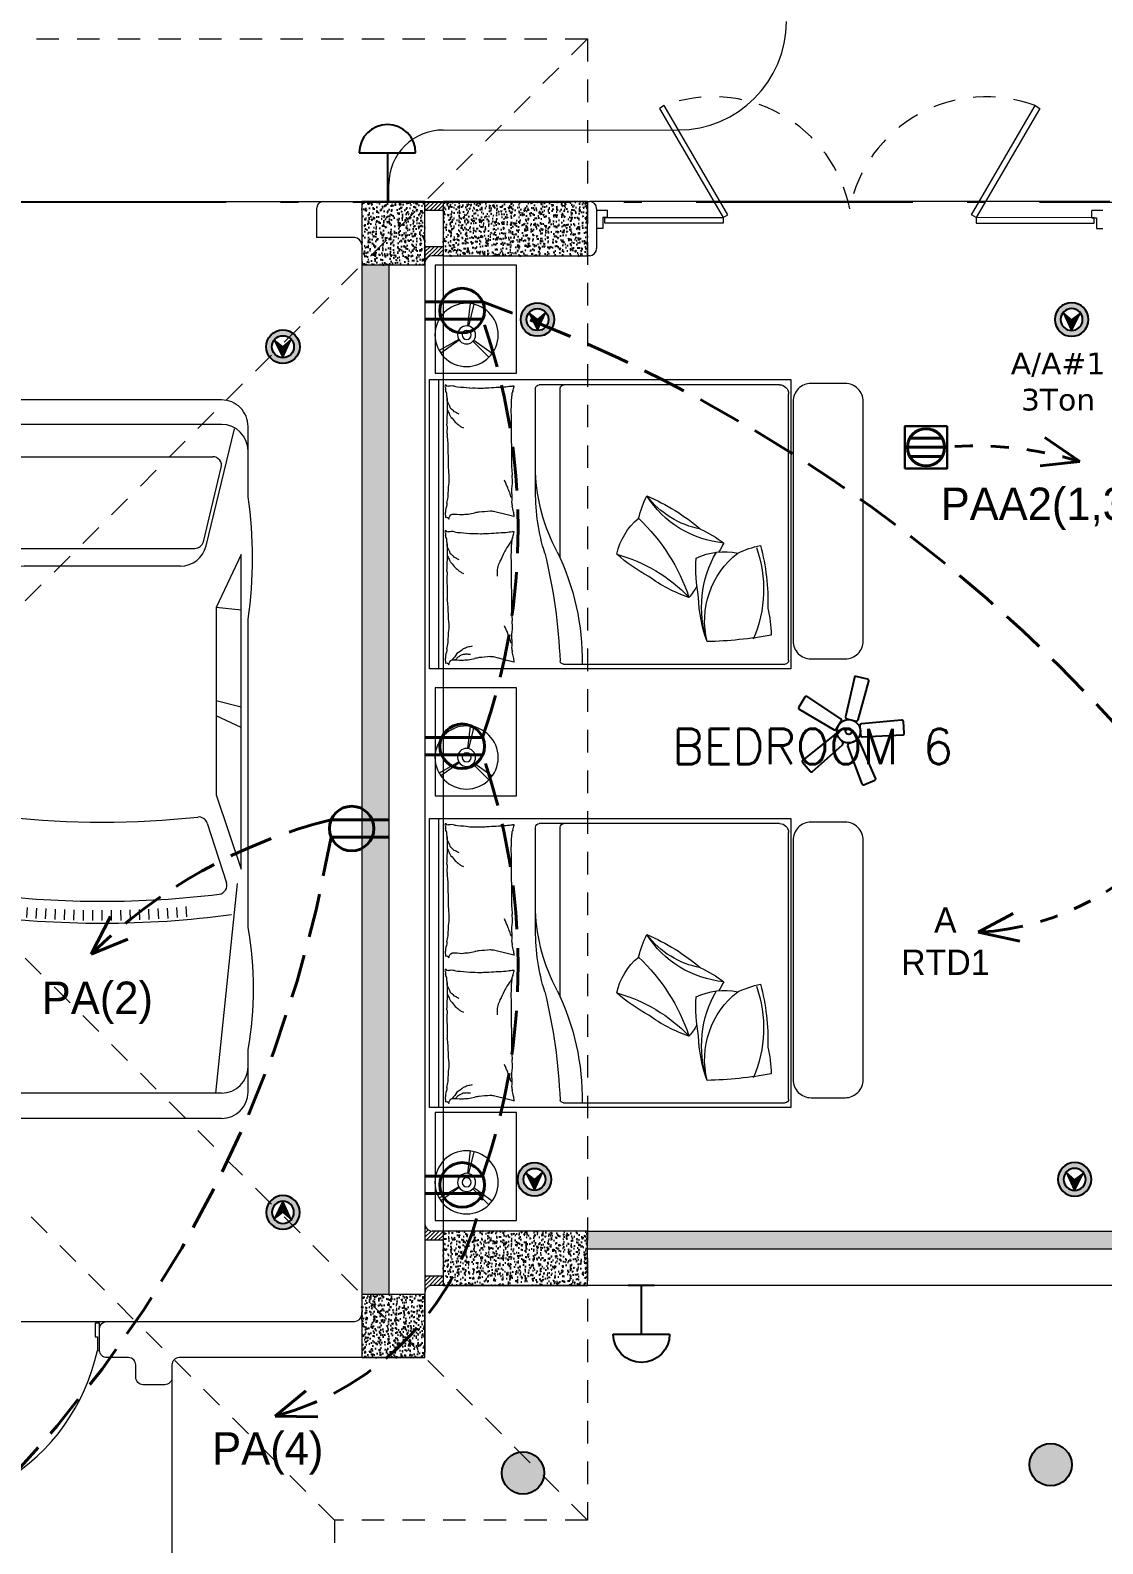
# Model space of a CAD drawing. Header units: metres. Extents: x 14 to 2416, y -346 to 476.
# Drawn here: x 33.77 to 39.7, y -143.91 to -135.53 of the extents above; entities that cross this region are included whole.
import ezdxf

# ---------------------------------------------------------------- set-up
doc = ezdxf.new("R2010")
doc.units = ezdxf.units.M
for name, pattern in [('0', [0]), ('ACAD_ISO10W100', [18, 12, -3, 0, -3]), ('CONTINUA', [0]), ('Dash Style-2', [0.694425, 0.48607, -0.208355]), ('HIDDEN2', [0.1875, 0.125, -0.0625]), ('STYLE_08', [1.25, 0.625, -0.20828, 0.06943, -0.13893, 0.06943, -0.13893])]:
    doc.linetypes.add(name, pattern=pattern)
doc.layers.get('0').update_dxf_attribs({"linetype": '0', "lineweight": 20})
for name, color, linetype, lineweight in [('02_mobiliario', 250, 'Continuous', 5), ('A-ANNO-TEXT', 20, 'Continuous', 13), ('A-DOOR', 35, 'Continuous', 5), ('A-WALL', 250, 'Continuous', 20), ('baños', 251, 'Continuous', 0), ('calle', 254, 'Continuous', 0), ('Columnas', 7, 'Continuous', 18), ('E Base Registro', 8, 'Continuous', 30), ('E Salida AAcond', 144, 'Continuous', 40), ('E Salida TCorrientes', 24, 'CONTINUA', 40), ('E Tuberia AAcond', 144, 'Dash Style-2', 40), ('E Tuberia Cable TV', 150, 'STYLE_08', 40), ('E Tuberia Emp Piso', 24, 'Dash Style-2', 40), ('MAVA', 1, 'Continuous', 15), ('MOBILIARIOS', 252, 'Continuous', 0), ('piso', 253, 'Continuous', 0), ('PLF 01', 252, 'Continuous', 9), ('textos', 7, 'Continuous', 0)]:
    doc.layers.add(name, color=color, linetype=linetype, lineweight=lineweight)
doc.layers.add('HATCH', color=8, linetype='Continuous')
doc.layers.add('MAVA Luminarias', color=1, linetype='Continuous')
doc.layers.add('hatch piso', color=253, linetype='Continuous', lineweight=0, transparency=0.7)
doc.layers.add('RELLENO SECCION', color=8, linetype='Continuous', lineweight=0, transparency=0.4)
doc.layers.add('SOLAR', color=7, linetype='ACAD_ISO10W100', lineweight=9, true_color=0xff1414)
doc.layers.add('Techos 1', color=7, linetype='HIDDEN2', lineweight=9, true_color=0x42391a)
doc.styles.add('CENTURY GOTHIC', font='GOTHIC.TTF')
doc.styles.add('GENERATED_STYLE_1', font='GOTHIC.TTF')
doc.styles.get("Standard").update_dxf_attribs({"font": 'arial.ttf', "height": 0.1875})

# ---------------------------------------------------------------- blocks, each defined once
blk = doc.blocks.new('puerta 1.00')
at = {"layer": 'A-DOOR'}
for p, q in [((-0.15, -0.0125), (-0.9369, -0.3949)), ((-0.1376, -0.038), (-0.9245, -0.4204)), ((-0.1376, -0.038), (-0.15, -0.0125)), ((-0.9369, -0.3949), (-0.9245, -0.4204)), ((-0.8946, -0.3743), (-0.8996, -0.3641)), ((-0.8777, -0.3661), (-0.8826, -0.3559)), ((-0.8822, -0.3998), (-0.8772, -0.4101)), ((-0.8653, -0.3916), (-0.8603, -0.4018))]:
    blk.add_line(p, q, dxfattribs=at)
for points in [[(-0.05, 0), (-0.05, -0.025), (-0.125, -0.025), (-0.125, -0.0125), (-0.2, -0.0125), (-0.2, 0), (-0.05, 0)], [(-0.05, -0.95), (-0.05, -0.925), (-0.125, -0.925), (-0.125, -0.9375), (-0.2, -0.9375), (-0.2, -0.95), (-0.05, -0.95)]]:
    blk.add_lwpolyline(points, dxfattribs=at)
blk.add_arc((0.0366, 0.1602), 1.1229, 211.13358, 257.83427, dxfattribs=at)
for points in [[(-0.8982, -0.3642), (-0.9033, -0.3642), (-0.912, -0.3591), (-0.917, -0.3504), (-0.917, -0.3403), (-0.912, -0.3316), (-0.9033, -0.3265), (-0.8932, -0.3265), (-0.8844, -0.3316), (-0.8794, -0.3403), (-0.8794, -0.3504), (-0.8844, -0.3591), (-0.8932, -0.3642), (-0.8982, -0.3642)], [(-0.8617, -0.4394), (-0.8667, -0.4394), (-0.8754, -0.4344), (-0.8805, -0.4256), (-0.8805, -0.4156), (-0.8754, -0.4068), (-0.8667, -0.4018), (-0.8566, -0.4018), (-0.8479, -0.4068), (-0.8428, -0.4156), (-0.8428, -0.4257), (-0.8479, -0.4344), (-0.8566, -0.4394), (-0.8617, -0.4394)]]:
    blk.add_open_spline(points, degree=2, dxfattribs=at)
blk = doc.blocks.new('A$Ca7b09788')
at = {"layer": 'A-DOOR'}
for p, q in [((0, 0.1006), (0.06, 0.1006)), ((0.06, 0.0606), (0.06, 0.1006)), ((2.8, 0.1), (2.74, 0.1)), ((2.74, 0.06), (2.74, 0.1)), ((0.035, 0.0006), (0, 0.0006)), ((0.035, 0.0606), (0.035, 0.0006)), ((0.06, 0.0606), (0.035, 0.0606)), ((2.74, 0.06), (2.765, 0.06)), ((2.765, 0.06), (2.765, 0)), ((2.765, 0), (2.8, 0))]:
    blk.add_line(p, q, dxfattribs=at)
for points in [[(0.3471, 0.6649), (0.7, 0.0604), (0.7261, 0.0757), (0.3732, 0.6802)], [(2.4529, 0.6649), (2.1, 0.0604), (2.0739, 0.0757), (2.4268, 0.6802)], [(0.0446, 0.0606), (0.7, 0.0604), (0.7, 0.0301), (0.0446, 0.0303)], [(2.7524, 0.06), (2.1, 0.0602), (2.1, 0.0299), (2.7524, 0.0297)]]:
    blk.add_lwpolyline(points, close=True, dxfattribs=at)
at = {"layer": 'A-DOOR', "linetype": 'HIDDEN2'}
for centre, start, end in [((0.6447, -0.0402), 11.15443, 110.64705), ((2.1553, -0.0402), 69.35295, 168.84557)]:
    blk.add_arc(centre, 0.7699, start, end, dxfattribs=at)
blk = doc.blocks.new('PL BASE 1N NASAS 09')
at = {"layer": 'HATCH'}
h = blk.add_hatch(dxfattribs=at)
h.set_pattern_fill('AR-CONC', color=256, scale=0.00032)
h.paths.add_polyline_path([(-114.7811, -35.5997), (-114.4311, -35.5997), (-114.4311, -35.2497), (-114.7811, -35.2497)])
h = blk.add_hatch(dxfattribs=at)
h.set_pattern_fill('AR-CONC', color=256, scale=0.00032)
h.paths.add_polyline_path([(-114.3311, -35.2497), (-114.3311, -35.5497), (-113.5311, -35.5497), (-113.5311, -35.2497)])
h = blk.add_hatch(dxfattribs=at)
h.set_pattern_fill('AR-CONC', color=256, scale=0.00032)
h.paths.add_polyline_path([(-114.3311, -40.9497), (-114.3311, -41.2497), (-113.5311, -41.2497), (-113.5311, -40.9497)])
h = blk.add_hatch(dxfattribs=at)
h.set_pattern_fill('AR-CONC', color=256, scale=0.00032)
h.paths.add_polyline_path([(-114.7811, -41.6497), (-114.4311, -41.6497), (-114.4311, -41.2997), (-114.7811, -41.2997)])
at = {"layer": 'PLF 01'}
h = blk.add_hatch(dxfattribs=at)
h.set_pattern_fill('LINE', color=256, scale=0.005, angle=45)
h.paths.add_polyline_path([(-114.3311, -35.2497), (-114.4311, -35.2497), (-114.4311, -35.2997), (-114.3311, -35.2997)])
h = blk.add_hatch(dxfattribs=at)
h.set_pattern_fill('LINE', color=256, scale=0.005, angle=45)
edge = h.paths.add_edge_path()
edge.add_line((-114.3311, -35.4997), (-114.4311, -35.4997))
edge.add_line((-114.4311, -35.4997), (-114.4311, -35.4897))
edge.add_line((-114.4311, -35.4897), (-114.4311, -35.5897))
edge.add_arc((-114.3911, -35.5897), 0.04, 90, 180, ccw=False)
edge.add_line((-114.3911, -35.5497), (-114.3311, -35.5497))
edge.add_line((-114.3311, -35.5497), (-114.3311, -35.4997))
h = blk.add_hatch(dxfattribs=at)
h.set_pattern_fill('LINE', color=256, scale=0.005, angle=45)
edge = h.paths.add_edge_path()
edge.add_line((-114.3311, -40.9997), (-114.4311, -40.9997))
edge.add_line((-114.4311, -40.9997), (-114.4311, -41.0097))
edge.add_line((-114.4311, -41.0097), (-114.4311, -40.9097))
edge.add_arc((-114.3911, -40.9097), 0.04, 180, 270)
edge.add_line((-114.3911, -40.9497), (-114.3311, -40.9497))
edge.add_line((-114.3311, -40.9497), (-114.3311, -40.9997))
h = blk.add_hatch(dxfattribs=at)
h.set_pattern_fill('LINE', color=256, scale=0.005, angle=45)
h.paths.add_polyline_path([(-114.3311, -41.1997), (-114.4311, -41.1997), (-114.4311, -41.2897, -0.414214), (-114.3911, -41.2497), (-114.3311, -41.2497)])
at = {"layer": 'RELLENO SECCION', "true_color": 0xc7c8ca}
h = blk.add_hatch(color=9, dxfattribs=at)
h.dxf.hatch_style = 1
h.paths.add_polyline_path([(-114.6311, -35.5997), (-114.7811, -35.5997), (-114.7811, -41.2997), (-114.6311, -41.2997)])
h = blk.add_hatch(color=9, dxfattribs=at)
h.dxf.hatch_style = 1
h.paths.add_polyline_path([(-112.399, -41.0497), (-110.2304, -41.0497), (-110.2304, -40.9997), (-110.2311, -40.9091, -0.41843), (-110.2711, -40.9497), (-113.5311, -40.9497), (-113.5311, -41.0497)])
at = {"layer": 'A-WALL'}
for p, q in [((-114.9911, -35.2497), (-113.5211, -35.2497)), ((-115.0311, -35.2897), (-115.0311, -35.4497)), ((-114.3311, -35.2997), (-114.4311, -35.2997)), ((-113.4811, -35.2897), (-113.4811, -35.5097)), ((-114.8211, -35.4497), (-115.0311, -35.4497)), ((-114.4311, -35.4897), (-114.4311, -41.2897)), ((-114.3311, -35.4997), (-114.4311, -35.4997)), ((-114.7811, -35.5997), (-114.7811, -41.2997)), ((-114.6311, -35.5997), (-114.6311, -41.2997)), ((-114.3311, -35.5497), (-114.3911, -35.5497)), ((-113.5211, -35.5497), (-113.5311, -35.5497)), ((-114.3311, -40.9497), (-114.3911, -40.9497)), ((-113.5311, -40.9497), (-110.2711, -40.9497)), ((-114.3311, -40.9997), (-114.4311, -40.9997)), ((-112.399, -41.0497), (-113.5311, -41.0497)), ((-110.2304, -41.0497), (-112.399, -41.0497)), ((-114.3311, -41.1997), (-114.4311, -41.1997)), ((-107.7211, -41.2497), (-112.4011, -41.2497))]:
    blk.add_line(p, q, dxfattribs=at)
blk.add_lwpolyline([(-112.4011, -41.2497), (-114.3911, -41.2497, 0.414214), (-114.4311, -41.2897), (-114.4311, -41.6097, -0.414214), (-114.4711, -41.6497), (-115.7911, -41.6497, 0.414214), (-115.8311, -41.6897), (-115.8311, -41.7597, -0.414214), (-115.8711, -41.7997), (-115.9911, -41.7997, -0.414214), (-116.0311, -41.7597), (-116.0311, -41.6897, 0.414214), (-116.0711, -41.6497), (-116.1911, -41.6497, -0.414214), (-116.2311, -41.6097), (-116.2311, -41.4897, -0.414214), (-116.1911, -41.4497), (-114.8211, -41.4497)], format="xyb", dxfattribs=at)
for centre, start, end in [((-114.9911, -35.2897), 90, 180), ((-113.5211, -35.2897), 0, 90), ((-114.8211, -35.4897), 0, 90), ((-113.5211, -35.5097), 270, 0), ((-114.3911, -35.5897), 90, 180), ((-114.3911, -40.9097), 180, 270), ((-114.8211, -41.4097), 270, 0)]:
    blk.add_arc(centre, 0.04, start, end, dxfattribs=at)
at = {"layer": 'Columnas'}
for points in [[(-114.7811, -35.5997), (-114.4311, -35.5997), (-114.4311, -35.2497), (-114.7811, -35.2497)], [(-114.3311, -35.2497), (-114.3311, -35.5497), (-113.5311, -35.5497), (-113.5311, -35.2497)], [(-114.3311, -40.9497), (-114.3311, -41.2497), (-113.5311, -41.2497), (-113.5311, -40.9497)], [(-114.7811, -41.6497), (-114.4311, -41.6497), (-114.4311, -41.2997), (-114.7811, -41.2997)]]:
    blk.add_lwpolyline(points, close=True, dxfattribs=at)
at = {"layer": 'piso'}
for p, q in [((-121.8711, -35.2497), (-114.9911, -35.2497)), ((-110.6411, -35.2497), (-113.5211, -35.2497)), ((-117.2211, -41.4497), (-116.1911, -41.4497)), ((-115.8311, -41.7297), (-115.8311, -43.1398))]:
    blk.add_line(p, q, dxfattribs=at)
at = {"layer": 'piso', "color": 252, "true_color": 0x939598}
blk.add_line((-114.3311, -35.5497), (-114.3311, -40.9497), dxfattribs=at)
at = {"layer": 'Techos 1'}
for p, q in [((-123.3311, -34.3497), (-113.5311, -34.3497)), ((-113.5311, -34.3497), (-117.6311, -38.4497)), ((-113.5311, -34.3497), (-113.5311, -42.5497)), ((-113.5311, -42.5497), (-117.6311, -38.4497)), ((-114.9311, -42.5497), (-118.0811, -39.3997)), ((-113.5311, -42.5497), (-114.9311, -42.5497)), ((-114.9311, -42.5497), (-114.9311, -47.9497))]:
    blk.add_line(p, q, dxfattribs=at)
at = {"color": 1}
blk.add_blockref('A$Ca7b09788', (-113.4811, -35.3991), dxfattribs=at)
at = {"layer": 'A-DOOR', "rotation": 90.00000000000001}
blk.add_blockref('puerta 1.00', (-117.1811, -41.4097), dxfattribs=at)
at = {"layer": 'baños', "linetype": 'Continuous'}
for tag, p in [('MODELNUMBER', (-121.6562, -54.8273)), ('TRADENAME', (-121.6562, -54.8273)), ('PRODUCT', (-121.6562, -54.8274)), ('MATERIAL', (-121.6562, -54.8274))]:
    blk.add_attdef(tag, p, '', height=0.0000254, rotation=359.99992, dxfattribs=at)
at = {"layer": 'textos', "insert": (-113.1972, -38.3638), "char_height": 0.195, "width": 3.404877, "attachment_point": 7}
blk.add_mtext('{\\Fromans|c0; BEDROOM 6}', dxfattribs=at)
blk = doc.blocks.new('carro1')
at = {"layer": 'MOBILIARIOS'}
for p, q in [((-0.3195, 1.577), (-0.7087, 1.577)), ((-0.3195, 1.577), (-0.7087, 1.577)), ((0, 1.5395), (0.2941, 1.4)), ((1.7417, 1.5395), (0, 1.5395)), ((1.7417, 1.5395), (0, 1.5395)), ((0, 1.5395), (0.2941, 1.4)), ((0.3093, 1.5395), (0.2941, 1.4)), ((0.3093, 1.5395), (0.2941, 1.4)), ((2.066, 1.577), (0.3591, 1.577)), ((2.066, 1.577), (0.3591, 1.577)), ((0.845, 1.5395), (0.8104, 1.4)), ((0.845, 1.5395), (0.8104, 1.4)), ((0.9588, 1.5395), (0.8933, 1.4)), ((0.9588, 1.5395), (0.8933, 1.4)), ((1.3304, 1.4), (1.7417, 1.5395)), ((1.3304, 1.4), (1.7417, 1.5395)), ((1.8223, 1.5157), (2.9825, 1.3968)), ((1.8223, 1.5157), (2.9825, 1.3968)), ((2.9764, 1.577), (2.7405, 1.577)), ((2.9764, 1.577), (2.7405, 1.577)), ((-0.855, 1.4307), (-0.855, 0.1088)), ((-0.855, 1.4307), (-0.855, 0.1088)), ((-0.72, 1.4307), (-0.72, 0.1088)), ((-0.72, 1.4307), (-0.72, 0.1088)), ((-0.047, 1.3442), (-0.6952, 1.5015)), ((-0.047, 1.3442), (-0.6952, 1.5015)), ((-0.0704, 1.3295), (-0.4803, 1.4289)), ((-0.0704, 1.3295), (-0.4803, 1.4289)), ((1.4872, 1.3505), (1.8172, 1.4575)), ((1.4872, 1.3505), (1.8172, 1.4575)), ((2.9825, 1.4307), (2.9825, 0.1088)), ((2.9825, 1.4307), (2.9825, 0.1088)), ((3.1227, 1.4307), (3.1227, 0.1088)), ((3.1227, 1.4307), (3.1227, 0.1088)), ((-0.5405, 0.1655), (-0.5405, 1.3816)), ((-0.5405, 0.1655), (-0.5405, 1.3816)), ((0.2941, 1.4), (1.3304, 1.4)), ((0.2941, 1.4), (1.3304, 1.4)), ((-0.0332, 0.2651), (-0.0332, 1.282)), ((-0.0332, 0.2651), (-0.0332, 1.282)), ((0.0647, 1.2021), (0.0647, 0.3374)), ((0.0647, 1.2021), (0.0647, 0.3374)), ((2.0065, 1.2385), (1.9496, 1.2336)), ((2.0065, 1.2385), (1.9496, 1.2336)), ((2.0108, 1.1866), (1.9538, 1.1821)), ((2.0108, 1.1866), (1.9538, 1.1821)), ((2.0147, 1.1345), (1.9575, 1.1306)), ((2.0147, 1.1345), (1.9575, 1.1306)), ((2.018, 1.0826), (1.9608, 1.0792)), ((2.018, 1.0826), (1.9608, 1.0792)), ((2.0206, 1.0305), (1.9636, 1.0277)), ((2.0206, 1.0305), (1.9636, 1.0277)), ((2.023, 0.9784), (1.9659, 0.9762)), ((2.023, 0.9784), (1.9659, 0.9762)), ((2.0248, 0.9262), (1.9677, 0.9245)), ((2.0248, 0.9262), (1.9677, 0.9245)), ((2.026, 0.8741), (1.9688, 0.8729)), ((2.026, 0.8741), (1.9688, 0.8729)), ((2.0267, 0.8218), (1.9696, 0.8214)), ((2.0267, 0.8218), (1.9696, 0.8214)), ((2.027, 0.7697), (1.9699, 0.7697)), ((2.027, 0.7697), (1.9699, 0.7697)), ((2.0267, 0.7176), (1.9696, 0.7181)), ((2.0267, 0.7176), (1.9696, 0.7181)), ((2.0248, 0.6133), (1.9677, 0.615)), ((2.0248, 0.6133), (1.9677, 0.615)), ((2.026, 0.6654), (1.9688, 0.6666)), ((2.026, 0.6654), (1.9688, 0.6666)), ((2.0206, 0.509), (1.9636, 0.5118)), ((2.0206, 0.509), (1.9636, 0.5118)), ((2.023, 0.5611), (1.9659, 0.5633)), ((2.023, 0.5611), (1.9659, 0.5633)), ((2.018, 0.4569), (1.9608, 0.4603)), ((2.018, 0.4569), (1.9608, 0.4603)), ((2.0108, 0.3529), (1.9538, 0.3573)), ((2.0108, 0.3529), (1.9538, 0.3573)), ((2.0147, 0.405), (1.9575, 0.4088)), ((2.0147, 0.405), (1.9575, 0.4088)), ((2.0065, 0.3009), (1.9496, 0.3058)), ((2.0065, 0.3009), (1.9496, 0.3058)), ((-0.047, 0.1953), (-0.6952, 0.038)), ((-0.047, 0.1953), (-0.6952, 0.038)), ((-0.0704, 0.2176), (-0.4803, 0.1182)), ((-0.0704, 0.2176), (-0.4803, 0.1182)), ((1.4872, 0.189), (1.8172, 0.082)), ((1.4872, 0.189), (1.8172, 0.082)), ((0, 0), (0.2941, 0.1395)), ((0, 0), (0.2941, 0.1395)), ((0.3093, 0), (0.2941, 0.1395)), ((0.2941, 0.1395), (1.3304, 0.1395)), ((0.3093, 0), (0.2941, 0.1395)), ((0.2941, 0.1395), (1.3304, 0.1395)), ((0.845, 0), (0.8104, 0.1395)), ((0.845, 0), (0.8104, 0.1395)), ((0.9588, 0), (0.8933, 0.1395)), ((0.9588, 0), (0.8933, 0.1395)), ((1.3304, 0.1395), (1.7417, 0)), ((1.3304, 0.1395), (1.7417, 0)), ((1.8223, 0.0238), (2.9825, 0.1427)), ((1.8223, 0.0238), (2.9825, 0.1427)), ((1.7417, 0), (0, 0)), ((1.7417, 0), (0, 0)), ((-0.3195, -0.0375), (-0.7087, -0.0375)), ((-0.3195, -0.0375), (-0.7087, -0.0375)), ((2.066, -0.0375), (0.3591, -0.0375)), ((2.066, -0.0375), (0.3591, -0.0375)), ((2.9764, -0.0375), (2.7405, -0.0375)), ((2.9764, -0.0375), (2.7405, -0.0375))]:
    blk.add_line(p, q, dxfattribs=at)
for centre, radius, start, end in [((0.0198, -0.727), 2.3288, 81.62164, 98.37836), ((0.0198, -0.727), 2.3288, 81.62164, 98.37836), ((2.4033, -0.2902), 1.8974, 79.76163, 100.23837), ((2.4033, -0.2902), 1.8974, 79.76163, 100.23837), ((-0.7089, 1.4309), 0.1461, 89.91745, 180.08243), ((-0.7089, 1.4309), 0.1461, 89.91745, 180.08243), ((-0.5737, 1.4306), 0.1463, 90.01715, 179.98288), ((-0.5737, 1.4306), 0.1463, 90.01715, 179.98288), ((2.8362, 1.4306), 0.1463, 0.0171, 89.98291), ((2.8362, 1.4306), 0.1463, 0.0171, 89.98291), ((2.9764, 1.4306), 0.1463, 0.0171, 89.98291), ((2.9764, 1.4306), 0.1463, 0.0171, 89.98291), ((-0.4918, 1.3815), 0.0488, 76.36609, 179.91083), ((-0.4918, 1.3815), 0.0488, 76.36609, 179.91083), ((1.8324, 1.4112), 0.0487, 6.83565, 108.16986), ((1.8324, 1.4112), 0.0487, 6.83565, 108.16986), ((-3.3503, 0.7697), 5.3917, 352.36711, 7.63289), ((-3.3503, 0.7697), 5.3917, 352.36711, 7.63289), ((-0.0817, 1.202), 0.1464, 0.04437, 76.31775), ((-0.0817, 1.202), 0.1464, 0.04437, 76.31775), ((1.5025, 1.3039), 0.049, 108.10553, 185.97443), ((1.5025, 1.3039), 0.049, 108.10553, 185.97443), ((-3.4107, 0.7697), 5.3309, 353.02615, 6.97385), ((-3.4107, 0.7697), 5.3309, 353.02615, 6.97385), ((-0.082, 1.2821), 0.0488, 359.91098, 76.26071), ((-0.082, 1.2821), 0.0488, 359.91098, 76.26071), ((-3.3795, 0.7697), 4.8621, 353.75282, 6.24718), ((-3.3795, 0.7697), 4.8621, 353.75282, 6.24718), ((-0.0817, 0.3375), 0.1464, 283.68224, 359.95563), ((-0.0817, 0.3375), 0.1464, 283.68224, 359.95563), ((-0.082, 0.265), 0.0488, 283.73933, 0.08914), ((-0.082, 0.265), 0.0488, 283.73933, 0.08914), ((1.5025, 0.2356), 0.049, 174.02557, 251.89446), ((1.5025, 0.2356), 0.049, 174.02557, 251.89446), ((-0.7089, 0.1086), 0.1461, 179.91757, 270.08254), ((-0.7089, 0.1086), 0.1461, 179.91757, 270.08254), ((-0.5737, 0.1088), 0.1463, 180.01713, 269.98285), ((-0.5737, 0.1088), 0.1463, 180.01713, 269.98285), ((-0.4918, 0.1656), 0.0488, 180.08906, 283.63393), ((-0.4918, 0.1656), 0.0488, 180.08906, 283.63393), ((1.8324, 0.1283), 0.0487, 251.83015, 353.16435), ((1.8324, 0.1283), 0.0487, 251.83015, 353.16435), ((2.8362, 0.1088), 0.1463, 270.0171, 359.9829), ((2.8362, 0.1088), 0.1463, 270.0171, 359.9829), ((2.9764, 0.1088), 0.1463, 270.0171, 359.9829), ((2.9764, 0.1088), 0.1463, 270.0171, 359.9829), ((0.0198, 2.2664), 2.3288, 261.62164, 278.37837), ((0.0198, 2.2664), 2.3288, 261.62164, 278.37837), ((2.4033, 1.8296), 1.8974, 259.76163, 280.23837), ((2.4033, 1.8296), 1.8974, 259.76163, 280.23837)]:
    blk.add_arc(centre, radius, start, end, dxfattribs=at)
blk = doc.blocks.new('A$Ca0281d7f')
at = {"layer": 'MOBILIARIOS'}
for p, q in [((0.4006, 1.6), (0.4006, 0)), ((2.4006, 1.6), (0.4006, 1.6)), ((2.3482, 0), (2.3482, 1.6)), ((2.4006, 0), (2.4006, 1.6)), ((0.4127, 0.0458), (0.4127, 1.5216)), ((0.4627, 1.5716), (1.7925, 1.5716)), ((1.676, 0.6111), (1.676, 1.5516)), ((1.8125, 0.9805), (1.8125, 1.5516)), ((1.9322, 0.8427), (1.9622, 0.8502)), ((1.9622, 0.8502), (2.0448, 0.8708)), ((0.4006, 0), (2.4006, 0)), ((1.6581, 0.0258), (0.4327, 0.0258)), ((1.9322, 0.0366), (1.9622, 0.0442)), ((1.9622, 0.0442), (2.0448, 0.0648))]:
    blk.add_line(p, q, dxfattribs=at)
blk.add_lwpolyline([(0.1, 1.5789), (0.2884, 1.5789, -0.414214), (0.3884, 1.4789), (0.3884, 0.1537, -0.414214), (0.2884, 0.0537), (0.1, 0.0537, -0.414214), (0, 0.1537), (0, 1.4789, -0.414214)], format="xyb", close=True, dxfattribs=at)
for centre, radius, start, end in [((0.4627, 1.5216), 0.05, 90, 180), ((1.656, 1.5516), 0.02, 0, 90), ((1.7925, 1.5516), 0.02, 0, 90), ((1.9309, 1.5641), 0.00132, 286.69777, 7.12039), ((1.8473, 1.5384), 0.0875, 7.12039, 16.22115), ((1.9356, 1.5833), 0.0193, 260.00164, 286.69777), ((1.8659, 1.514), 0.0767, 16.22115, 27.28412), ((1.9837, 1.5456), 0.0453, 192.86904, 207.28412), ((1.9215, 1.2442), 0.3212, 80.00164, 86.49514), ((2.0891, 1.5339), 0.1459, 183.57397, 192.86904), ((1.2506, -12.0557), 13.6356, 86.49514, 86.94504), ((2.0452, 0.1897), 1.3652, 86.94504, 88.36691), ((2.1579, 0.8754), 0.6787, 88.36691, 93.36875), ((2.2993, 0.649), 0.9131, 93.36875, 97.6809), ((2.2872, 1.3666), 0.1983, 97.6809, 102.10946), ((2.2259, 1.8067), 0.246, 278.13348, 282.10946), ((2.2895, 1.5966), 0.0328, 248.57902, 278.13348), ((2.3, 1.5497), 0.0156, 68.57902, 111.9904), ((1.4835, 1.5502), 0.8208, 354.74081, 358.09211), ((2.4011, 1.4844), 0.0992, 164.06476, 184.21588), ((2.2574, 1.5504), 0.0539, 329.34875, 354.74081), ((2.3098, 1.5651), 0.00428, 111.9904, 191.89306), ((2.309, 1.5713), 0.00232, 250.43603, 11.89306), ((2.3399, 1.5476), 0.0289, 149.34875, 184.30254), ((2.3145, 1.573), 0.00342, 201.7883, 250.43603), ((2.3384, 1.5717), 0.0251, 184.30254, 201.7883), ((3.1109, 1.5072), 1.164, 180.28654, 183.57397), ((7.6668, 1.3378), 5.7185, 179.02962, 180.28654), ((2.3455, 1.3659), 0.0992, 126.17665, 143.91364), ((2.3823, 1.4187), 0.0992, 143.91364, 164.06476), ((2.508, 1.3226), 0.234, 152.76041, 159.13972), ((0.8066, 1.46), 1.4943, 358.09211, 0.57574), ((2.3068, 1.157), 0.2002, 113.00277, 118.31676), ((2.2596, 1.303), 0.0493, 118.31676, 129.03494), ((2.3987, 1.1905), 0.2252, 129.03494, 136.18849), ((2.2967, 1.3302), 0.0992, 108.43965, 126.17665), ((2.5639, 1.1222), 0.3916, 136.18849, 141.61143), ((2.3495, 1.3582), 0.0768, 141.61143, 152.76041), ((1.4299, 1.3372), 0.8732, 0.57574, 4.80185), ((2.5925, 1.3331), 0.2897, 177.46141, 184.80185), ((15.9276, 0.997), 13.9828, 178.72047, 179.52429), ((1.7752, 1.3448), 0.5293, 349.81012, 353.9133), ((2.4538, 1.2819), 0.1524, 169.81012, 177.46141), ((-1.4773, 1.2511), 3.7735, 356.79189, 0.00082), ((3.1579, 1.0151), 1.2165, 175.38242, 177.39037), ((0.8277, 1.1189), 0.9853, 331.43285, 358.12613), ((0.5395, 1.1379), 1.4048, 355.38242, 357.25094), ((1.7143, 0.9787), 0.2301, 357.25094, 11.55856), ((1.2885, 1.2948), 0.7387, 336.51559, 338.34226), ((1.3073, 1.338), 0.7387, 334.68893, 336.51559), ((1.6135, 0.9502), 0.6827, 0, 7.54685), ((0.719, 1.2586), 0.5655, 275.33912, 327.68949), ((1.6535, -0.1157), 1.1652, 113.06416, 130.32086), ((0.809, 1.2521), 0.4879, 280.69865, 322.68638), ((0.7089, 0.7072), 0.548, 13.20343, 27.03623), ((0.7419, 0.9666), 1.0706, 342.19663, 0.74184), ((2.0604, 0.8863), 0.1197, 162.61359, 173.56595), ((2.0891, 0.9513), 0.1459, 173.56595, 191.55856), ((1.2503, 1.1919), 0.7387, 340.57202, 342.80178), ((1.2694, 1.2461), 0.7387, 338.34226, 340.57202), ((2.063, 0.8845), 0.2422, 7.54685, 15.74398), ((1.664, 0.8882), 0.2708, 350.5159, 355.91706), ((1.9313, 0.8427), 0.000917, 355.91706, 104.04494), ((1.7149, 0.9376), 0.2297, 342.61359, 350.5159), ((2.048, 0.9385), 0.0677, 267.33512, 284.04519), ((2.1561, 1.5251), 0.6588, 261.99495, 267.33512), ((2.1925, 1.177), 0.3171, 257.80162, 261.99495), ((2, -0.0065), 0.882, 77.80162, 80.31563), ((2.1863, 0.6517), 0.204, 80.31563, 90), ((2.2741, 0.3638), 0.4918, 90, 96.23236), ((2.2585, 0.8252), 0.0342, 4.40021, 63.41948), ((2.3054, 0.8253), 0.0131, 63.41948, 168.72762), ((2.6046, 0.961), 0.3048, 188.43719, 195.74398), ((2.4724, 0.8783), 0.1611, 180, 188.43719), ((2.4017, 0.837), 0.0904, 168.72762, 180), ((1.2128, 0.1088), 0.734, 115.25901, 126.93514), ((1.9875, 0.0508), 1.0798, 133.63057, 161.4288), ((1.0148, 0.5567), 0.3575, 12.47819, 50.46254), ((1.9309, 0.7581), 0.00132, 286.69777, 7.12039), ((1.8473, 0.7324), 0.0875, 7.12039, 16.22115), ((1.9356, 0.7773), 0.0193, 260.00164, 286.69777), ((1.9215, 0.4382), 0.3212, 80.00164, 86.49514), ((1.2506, -12.8617), 13.6356, 86.49514, 86.94504), ((2.2993, -0.157), 0.9131, 93.36875, 97.6809), ((2.2872, 0.5605), 0.1983, 97.6809, 102.10946), ((2.2259, 1.0007), 0.246, 278.13348, 282.10946), ((2.2895, 0.7906), 0.0328, 248.57902, 278.13348), ((2.3, 0.7437), 0.0156, 68.57902, 111.9904), ((2.3098, 0.7591), 0.00428, 111.9904, 191.89306), ((2.309, 0.7653), 0.00232, 250.43603, 11.89306), ((2.3399, 0.7416), 0.0289, 149.34875, 184.30254), ((2.3145, 0.767), 0.00342, 201.7883, 250.43603), ((2.3384, 0.7657), 0.0251, 184.30254, 201.7883), ((1.6923, 0.3726), 1.1652, 164.62778, 181.88448), ((1.2394, 0.439), 0.6885, 160.29361, 203.6414), ((0.4605, 0.1443), 0.548, 64.76704, 78.59984), ((2.7135, 1.7247), 2.1977, 207.92482, 209.3793), ((1.8659, 0.708), 0.0767, 16.22115, 27.28412), ((1.9837, 0.7395), 0.0453, 192.86904, 207.28412), ((2.0891, 0.7279), 0.1459, 183.57397, 192.86904), ((2.5624, 1.097), 0.7286, 212.13498, 215.82629), ((3.1109, 0.7012), 1.164, 180.28654, 183.57397), ((2.2514, 0.81), 0.3126, 206.49848, 212.13498), ((2.0452, -0.6163), 1.3652, 86.94504, 88.36691), ((2.1579, 0.0694), 0.6787, 88.36691, 93.36875), ((2.3823, 0.6127), 0.0992, 143.91364, 164.06476), ((1.4835, 0.7442), 0.8208, 354.74081, 358.09211), ((2.4011, 0.6784), 0.0992, 164.06476, 184.21588), ((2.2574, 0.7444), 0.0539, 329.34875, 354.74081), ((0.7686, 0.2903), 0.3575, 64.0418, 102.02615), ((0.4001, 0.2637), 0.4774, 346.18494, 52.00166), ((0.2857, 0.3397), 0.6085, 341.81005, 30.13512), ((-0.0618, 0.5666), 0.9879, 350.06073, 2.62018), ((1.5939, -0.2048), 0.8697, 105.33601, 136.41927), ((0.715, 1.3789), 0.9879, 298.49711, 311.05657), ((2.9452, 0.0436), 1.3903, 154.24266, 180.7342), ((4.7703, -0.0876), 3.0955, 166.42012, 177.62385), ((7.6668, 0.5318), 5.7185, 179.02962, 180.28654), ((3.2918, 1.2337), 1.4323, 204.32653, 206.49848), ((2.484, 0.7735), 0.5066, 200.67428, 204.32653), ((2.2967, 0.5242), 0.0992, 108.43965, 126.17665), ((2.5639, 0.3162), 0.3916, 136.18849, 141.61143), ((2.3455, 0.5598), 0.0992, 126.17665, 143.91364), ((2.3495, 0.5522), 0.0768, 141.61143, 152.76041), ((2.508, 0.5165), 0.234, 152.76041, 159.13972), ((0.8066, 0.654), 1.4943, 358.09211, 0.57574), ((1.4299, 0.5311), 0.8732, 0.57574, 4.80185), ((0.716, 1.1421), 0.7874, 288.35266, 306.68512), ((15.9276, 0.191), 13.9828, 178.72047, 179.52429), ((2.0801, 0.5689), 0.058, 184.08277, 200.67428), ((2.2974, 0.5316), 0.2721, 176.4448, 184.08277), ((2.3068, 0.351), 0.2002, 113.00277, 118.31676), ((2.2596, 0.497), 0.0493, 118.31676, 129.03494), ((2.3987, 0.3845), 0.2252, 129.03494, 136.18849), ((7.6231, 0.343), 5.3217, 178.27859, 179.57305), ((2.5925, 0.5271), 0.2897, 177.46141, 184.80185), ((2.7135, 1.7247), 2.1977, 215.29657, 217.24182), ((0.1243, 0.4201), 0.7874, 339.91627, 358.24873), ((1.2472, 0.3451), 1.049, 353.9133, 0), ((1.7752, 0.4387), 0.5293, 349.81012, 353.9133), ((1.2424, 0.1669), 0.734, 166.82263, 178.49876), ((0.5395, 0.3319), 1.4048, 355.38242, 357.25094), ((3.1579, 0.2091), 1.2165, 175.38242, 177.39037), ((0.9096, 2.3469), 2.1977, 259.48843, 268.80544), ((1.7143, 0.1727), 0.2301, 357.25094, 11.55856), ((1.2694, 0.4401), 0.7387, 338.34226, 340.57202), ((1.2885, 0.4887), 0.7387, 336.51559, 338.34226), ((1.3073, 0.5319), 0.7387, 334.68893, 336.51559), ((1.6135, 0.1442), 0.6827, 0, 7.54685), ((1.7149, 0.1316), 0.2297, 342.61359, 350.5159), ((2.0604, 0.0803), 0.1197, 162.61359, 173.56595), ((2.0891, 0.1453), 0.1459, 173.56595, 191.55856), ((1.2503, 0.3859), 0.7387, 340.57202, 342.80178), ((2.2028, 0.2591), 0.1399, 253.48502, 264.36887), ((2.2535, 0.2441), 0.1399, 242.60117, 253.48502), ((2.3128, 0.2087), 0.1399, 224.90238, 242.60117), ((2.3729, 0.1484), 0.1399, 207.20359, 224.90238), ((2.063, 0.0785), 0.2422, 7.54685, 15.74398), ((2.6046, 0.155), 0.3048, 188.43719, 195.74398), ((0.4327, 0.0458), 0.02, 180, 270), ((1.6581, 0.0458), 0.02, 270, 345.37378), ((1.664, 0.0822), 0.2708, 350.5159, 355.91706), ((1.9313, 0.0367), 0.000917, 355.91706, 104.04494), ((2.048, 0.1325), 0.0677, 267.33512, 284.04519), ((2.1561, 0.7191), 0.6588, 261.99495, 267.33512), ((2.1925, 0.371), 0.3171, 257.80162, 261.99495), ((2, -0.8125), 0.882, 77.80162, 80.31563), ((2.1724, 0.1695), 0.0915, 270, 284.68511), ((2.1863, -0.1543), 0.204, 80.31563, 90), ((2.2137, 0.1341), 0.0562, 251.2201, 270), ((2.2901, 0.2688), 0.2056, 248.18508, 251.2201), ((2.2741, -0.4422), 0.4918, 90, 96.23236), ((2.2886, 0.2107), 0.1511, 244.64488, 248.18508), ((2.2673, 0.1099), 0.0526, 228.55709, 244.64488), ((2.3172, 0.1155), 0.0899, 216.26407, 228.55709), ((2.2585, 0.0192), 0.0342, 4.40021, 63.41948), ((2.3054, 0.0193), 0.0131, 63.41948, 168.72762), ((2.4724, 0.0723), 0.1611, 180, 188.43719), ((2.4017, 0.031), 0.0904, 168.72762, 180)]:
    blk.add_arc(centre, radius, start, end, dxfattribs=at)
blk = doc.blocks.new('A$C8346a57b')
at = {"layer": 'MOBILIARIOS'}
for p, q in [((0.2641, 0.2604), (0.2338, 0.3817)), ((0.2701, 0.2615), (0.2545, 0.3855)), ((0.2356, 0.1828), (0.1339, 0.1102)), ((0.2409, 0.1765), (0.1525, 0.0881)), ((0.3169, 0.1828), (0.4187, 0.1102)), ((0.3197, 0.1871), (0.4282, 0.1251))]:
    blk.add_line(p, q, dxfattribs=at)
blk.add_lwpolyline([(0, 0.5983), (0.45, 0.5983), (0.45, 0), (0, 0)], close=True, dxfattribs=at)
for radius in [0.175, 0.05, 0.025]:
    blk.add_circle((0.2763, 0.2119), radius, dxfattribs=at)
blk = doc.blocks.new('PL MUEBLES 1N NASAS 09')
at = {"layer": 'hatch piso'}
h = blk.add_hatch(dxfattribs=at)
h.set_pattern_fill('AR-BRSTD', color=256, scale=0.002, angle=-90)
h.set_pattern_definition([(270, (-8.74588, 232.01007), (0.1354836, -2e-17), []), (0, (-8.74588, 232.01007), (0.1354836, 0.2032), [0.1354836, -0.1354836])])
edge = h.paths.add_edge_path()
edge.add_line((62.3305, 47.1481), (63.2305, 47.1481))
edge.add_line((63.2305, 47.1481), (63.2305, 48.4481))
edge.add_line((63.2305, 48.4481), (56.5331, 48.4481))
edge.add_line((56.5331, 48.4481), (56.5331, 48.2731))
edge.add_line((56.5331, 48.2731), (56.3831, 48.2731))
edge.add_line((56.3831, 48.2731), (56.3831, 48.4536))
edge.add_line((56.3831, 48.4536), (54.5879, 48.4536))
edge.add_line((54.5879, 48.4536), (54.5879, 46.9481))
edge.add_line((54.5879, 46.9481), (55.8257, 46.9481))
edge.add_arc((55.8755, 46.9973), 0.07, 180, 224.67274, ccw=False)
edge.add_line((55.8055, 46.9973), (55.8055, 47.1073))
edge.add_arc((55.8755, 47.1073), 0.07, 90, 180, ccw=False)
edge.add_line((55.8755, 47.1773), (55.9855, 47.1773))
edge.add_arc((55.9855, 47.1073), 0.07, 0, 90, ccw=False)
edge.add_line((56.0555, 47.1073), (56.0555, 46.9973))
edge.add_arc((55.9855, 46.9973), 0.07, -44.67274, 0, ccw=False)
edge.add_line((56.0353, 46.9481), (59.0257, 46.9481))
edge.add_arc((59.0755, 46.9973), 0.07, 180, 224.67276, ccw=False)
edge.add_line((59.0055, 46.9973), (59.0055, 47.1073))
edge.add_arc((59.0755, 47.1073), 0.07, 90, 180, ccw=False)
edge.add_line((59.0755, 47.1773), (59.1855, 47.1773))
edge.add_arc((59.1855, 47.1073), 0.07, 0, 90, ccw=False)
edge.add_line((59.2555, 47.1073), (59.2555, 46.9973))
edge.add_arc((59.1855, 46.9973), 0.07, -90, 0, ccw=False)
edge.add_line((59.1855, 46.9273), (59.0755, 46.9273))
edge.add_arc((59.0755, 46.9973), 0.07, 229.9948, 270, ccw=False)
edge.add_line((59.0305, 46.9437), (59.0305, 44.972))
edge.add_arc((59.0755, 44.9184), 0.07, 90, 130.0052, ccw=False)
edge.add_line((59.0755, 44.9884), (59.1855, 44.9884))
edge.add_arc((59.1855, 44.9184), 0.07, 0, 90, ccw=False)
edge.add_line((59.2555, 44.9184), (59.2555, 44.8084))
edge.add_arc((59.1855, 44.8084), 0.07, -90, 0, ccw=False)
edge.add_line((59.1855, 44.7384), (59.0755, 44.7384))
edge.add_arc((59.0755, 44.8084), 0.07, 229.9948, 270, ccw=False)
edge.add_line((59.0305, 44.7548), (59.0305, 41.172))
edge.add_arc((59.0755, 41.1184), 0.07, 90, 130.0052, ccw=False)
edge.add_line((59.0755, 41.1884), (59.1855, 41.1884))
edge.add_arc((59.1855, 41.1184), 0.07, 0, 90, ccw=False)
edge.add_line((59.2555, 41.1184), (59.2555, 41.0084))
edge.add_arc((59.1855, 41.0084), 0.07, -90, 0, ccw=False)
edge.add_line((59.1855, 40.9384), (59.0755, 40.9384))
edge.add_arc((59.0755, 41.0084), 0.07, 180, 270, ccw=False)
edge.add_line((59.0055, 41.0084), (59.0055, 41.1184))
edge.add_arc((59.0755, 41.1184), 0.07, 149.84805, 180, ccw=False)
edge.add_line((59.0149, 41.1535), (56.0391, 41.1535))
edge.add_arc((55.9855, 41.1085), 0.07, 0, 40.0052, ccw=False)
edge.add_line((56.0555, 41.1085), (56.0555, 40.9985))
edge.add_arc((55.9855, 40.9985), 0.07, -90, 0, ccw=False)
edge.add_line((55.9855, 40.9285), (55.8755, 40.9285))
edge.add_arc((55.8755, 40.9985), 0.07, 180, 270, ccw=False)
edge.add_line((55.8055, 40.9985), (55.8055, 41.1085))
edge.add_arc((55.8755, 41.1085), 0.07, 139.9948, 180, ccw=False)
edge.add_line((55.8219, 41.1535), (50.4363, 41.1535))
edge.add_arc((50.3827, 41.1085), 0.07, 0, 40.0052, ccw=False)
edge.add_line((50.4527, 41.1085), (50.4527, 40.9985))
edge.add_arc((50.3827, 40.9985), 0.07, -90, 0, ccw=False)
edge.add_line((50.3827, 40.9285), (50.2727, 40.9285))
edge.add_arc((50.2727, 40.9985), 0.07, 180, 270, ccw=False)
edge.add_line((50.2027, 40.9985), (50.2027, 41.1085))
edge.add_arc((50.2727, 41.1085), 0.07, 139.9948, 180, ccw=False)
edge.add_line((50.2191, 41.1535), (46.4305, 41.1535))
edge.add_line((46.4305, 41.1535), (46.4305, 40.9535))
edge.add_line((46.4305, 40.9535), (44.3305, 40.9535))
edge.add_line((44.3305, 40.9535), (44.3305, 39.3536))
edge.add_line((44.3305, 39.3536), (47.8305, 39.3536))
edge.add_line((47.8305, 39.3536), (47.8305, 38.9536))
edge.add_line((47.8305, 38.9536), (62.3305, 38.9536))
edge.add_line((62.3305, 38.9536), (62.3305, 47.1481))
at = {"layer": '02_mobiliario', "rotation": 270}
blk.add_blockref('carro1', (45.2747, 51), dxfattribs=at)
at = {"layer": 'baños'}
blk.add_blockref('PL BASE 1N NASAS 09', (162.2615, 88.2033), dxfattribs=at)
at = {"layer": 'MOBILIARIOS', "xscale": -1}
for name, p in [('A$C8346a57b', (48.3369, 52.0032)), ('A$Ca0281d7f', (50.2552, 50.3674)), ('A$C8346a57b', (48.3369, 49.664)), ('A$Ca0281d7f', (50.2552, 47.9387)), ('A$C8346a57b', (48.3369, 47.3119))]:
    blk.add_blockref(name, p, dxfattribs=at)
blk = doc.blocks.new('A$Cbef68299')
blk.add_blockref('PL MUEBLES 1N NASAS 09', (-30.7659, -32.0535))
blk = doc.blocks.new('A$Cc5be7df0')
at = {"layer": 'calle'}
for p, q in [((21.3138, 38.6329), (22.6138, 38.6331)), ((21.0139, 38.2316), (21.0138, 38.3328))]:
    blk.add_line(p, q, dxfattribs=at)
for centre, radius, start, end in [((22.6137, 39.2331), 0.6, 270.00924, 0.00924), ((21.3138, 38.3329), 0.3, 90.00924, 180.01385)]:
    blk.add_arc(centre, radius, start, end, dxfattribs=at)
at = {"layer": 'SOLAR', "ltscale": 0.1}
blk.add_lwpolyline([(50.6493, 18.241), (12.7705, 18.2411), (13.2139, 38.2316), (50.9852, 38.2377)], close=True, dxfattribs=at)
at = {"layer": 'A-ANNO-TEXT'}
blk.add_blockref('A$Cbef68299', (4.1493, 17.337), dxfattribs=at)
blk = doc.blocks.new('dl ip')
at = {"layer": 'MAVA', "transparency": 33554687}
h = blk.add_hatch(color=40, dxfattribs=at)
h.dxf.hatch_style = 1
h.paths.add_polyline_path([(94.7574, -111.2088), (94.7109, -111.2482), (94.6624, -111.2113), (94.7109, -111.3092)])
at = {"layer": 'MAVA Luminarias', "linetype": 'Continuous'}
h = blk.add_hatch(color=40, dxfattribs=at)
h.paths.add_polyline_path([(94.618, -111.2482, 1), (94.8039, -111.2482, 1)])
h.paths.add_polyline_path([(94.7719, -111.2482, -1), (94.6499, -111.2482, -1)], flags=16)
at = {"layer": 'MAVA', "color": 40}
for p, q in [((94.7109, -111.2482), (94.6624, -111.2113)), ((94.6624, -111.2113), (94.7109, -111.3092)), ((94.7109, -111.3092), (94.7574, -111.2088)), ((94.7574, -111.2088), (94.7109, -111.2482))]:
    blk.add_line(p, q, dxfattribs=at)
at = {"layer": 'MAVA Luminarias', "color": 40, "linetype": 'Continuous'}
for radius in [0.093, 0.061]:
    blk.add_circle((94.7109, -111.2482), radius, dxfattribs=at)
blk = doc.blocks.new('abanico mava')
at = {"layer": 'MAVA Luminarias', "linetype": 'ByBlock', "lineweight": -2, "extrusion": (4.64878e-10, 3.72215e-09, 1), "elevation": 0}
for points in [[(513803.102, 2035248.678), (513803.215, 2035249.086, 0.421374), (513803.203, 2035249.107), (513803.084, 2035249.136, 0.421374), (513803.064, 2035249.124), (513802.972, 2035248.71, 0.407089), (513802.984, 2035248.69), (513803.082, 2035248.666, 0.407089)], [(513802.921, 2035248.69), (513802.567, 2035248.923, 0.421374), (513802.544, 2035248.918), (513802.479, 2035248.814, 0.421374), (513802.485, 2035248.791), (513802.85, 2035248.576, 0.407089), (513802.873, 2035248.581), (513802.926, 2035248.667, 0.407089)], [(513802.993, 2035248.405), (513803.142, 2035248.008, 0.421374), (513803.164, 2035247.998), (513803.278, 2035248.044, 0.421374), (513803.287, 2035248.066), (513803.118, 2035248.455, 0.407089), (513803.096, 2035248.464), (513803.003, 2035248.426, 0.407089)]]:
    blk.add_lwpolyline(points, format="xyb", close=True, dxfattribs=at)
at = {"layer": 'MAVA Luminarias', "linetype": 'ByBlock', "lineweight": -2, "extrusion": (4.64878e-10, 3.72215e-09, 1)}
for points in [[(513803.147, 2035248.501), (513803.57, 2035248.521, 0.421374), (513803.586, 2035248.539), (513803.578, 2035248.661, 0.421374), (513803.559, 2035248.676), (513803.137, 2035248.636, 0.407089), (513803.122, 2035248.618), (513803.129, 2035248.517, 0.407089)], [(513802.854, 2035248.521), (513802.522, 2035248.257, 0.421374), (513802.52, 2035248.233), (513802.599, 2035248.139, 0.421374), (513802.623, 2035248.137), (513802.94, 2035248.418, 0.407089), (513802.942, 2035248.442), (513802.877, 2035248.519, 0.407089)]]:
    blk.add_lwpolyline(points, format="xyb", close=True, dxfattribs=at)
at = {"layer": 'MAVA Luminarias', "linetype": 'ByBlock', "lineweight": -2}
for radius in [0.123, 0.0335]:
    blk.add_circle((513803.004, 2035248.559), radius, dxfattribs=at)
blk = doc.blocks.new('A$Cd6acdfdc')
at = {"layer": 'MAVA Luminarias', "transparency": 33554687}
blk.add_hatch(color=2, dxfattribs=at).paths.add_polyline_path([(0, 0.079, 1), (0.158, 0.079, 1)])
at = {"layer": 'MAVA Luminarias', "color": 2, "transparency": 33554687}
blk.add_circle((0.079, 0.079), 0.079, dxfattribs=at)
blk = doc.blocks.new('SCONCE 1')
at = {"layer": 'MAVA Luminarias', "color": 5, "linetype": 'Continuous'}
for p, q in [((-1.374, 0.679), (-1.374, 1.191)), ((-0.931, 0.816), (-0.931, 1.054)), ((-1.374, 0.935), (-0.931, 0.935))]:
    blk.add_line(p, q, dxfattribs=at)
blk.add_arc((-1.374, 0.935), 0.256, 90, 270, dxfattribs=at)
blk = doc.blocks.new('*U448')
at = {"layer": 'E Base Registro'}
blk.add_lwpolyline([(0.334, 0.167), (0.334, -0.167), (0, -0.167), (0, 0.167)], close=True, dxfattribs=at)
at = {"layer": 'E Salida AAcond'}
for p, q in [((0.02, 0), (0.314, 0)), ((0.039, 0.073), (0.295, 0.073)), ((0.039, -0.073), (0.295, -0.073))]:
    blk.add_line(p, q, dxfattribs=at)
blk.add_circle((0.167, 0), 0.147, dxfattribs=at)
blk = doc.blocks.new('*U430')
at = {"layer": 'E Tuberia AAcond', "linetype": 'Continuous'}
for p, q in [((0, 0), (-0.139, 0.1893)), ((-0.2144, 0.0501), (0, 0))]:
    blk.add_line(p, q, dxfattribs=at)
blk = doc.blocks.new('*U431')
at = {"layer": 'E Salida TCorrientes'}
for p, q in [((-0.0403, 0.2659), (-0.0403, 0)), ((0.0403, 0.2659), (0.0403, 0))]:
    blk.add_line(p, q, dxfattribs=at)
blk.add_circle((0, 0.1714), 0.1028, dxfattribs=at)
blk = doc.blocks.new('*U425')
at = {"layer": 'E Salida TCorrientes'}
for p, q in [((0.0403, -0.2659), (0.0403, 0)), ((-0.0403, -0.2659), (-0.0403, 0))]:
    blk.add_line(p, q, dxfattribs=at)
blk.add_circle((0, -0.1714), 0.1028, dxfattribs=at)
blk = doc.blocks.new('*U471')
at = {"layer": 'E Tuberia Emp Piso', "linetype": 'Continuous'}
for p, q in [((0, 0), (0.1002, -0.2124)), ((0.2008, -0.0902), (0, 0))]:
    blk.add_line(p, q, dxfattribs=at)
blk = doc.blocks.new('*U743')
at = {"layer": 'E Tuberia Emp Piso', "linetype": 'Continuous'}
for p, q in [((0, 0), (0.0197, -0.234)), ((0.1567, -0.1546), (0, 0))]:
    blk.add_line(p, q, dxfattribs=at)
blk = doc.blocks.new('*U757')
at = {"layer": 'E Tuberia Cable TV'}
for p, q in [((0, 0), (-0.0056, 0.2348)), ((-0.1471, 0.1638), (0, 0))]:
    blk.add_line(p, q, dxfattribs=at)

msp = doc.modelspace()

# ---------------------------------------------------------------- linework, layer by layer
at = {"layer": 'E Tuberia AAcond', "ltscale": 0.2}
msp.add_arc((39.0012, -139.7583), 1.9226, 72.65512, 95.19483, dxfattribs=at)
at = {"layer": 'E Tuberia Cable TV', "ltscale": 0.4}
msp.add_arc((38.9349, -139.0543), 1.4762, 273.03206, 325.50214, dxfattribs=at)
at = {"layer": 'E Tuberia Emp Piso', "ltscale": 0.5}
for centre, radius, start, end in [((33.2897, -145.2895), 8.7732, 41.77456, 70.13592), ((32.9528, -138.2926), 3.514, 340.76787, 19.23213), ((32.9043, -140.7128), 3.5626, 340.89685, 19.10315), ((36.126, -142.6991), 2.8783, 103.94434, 134.61207), ((28.6252, -138.8178), 6.9095, 296.48482, 350.129), ((34.7142, -141.6755), 1.5852, 284.96521, 349.0899)]:
    msp.add_arc(centre, radius, start, end, dxfattribs=at)

# ---------------------------------------------------------------- block references
at = {"layer": 'A-ANNO-TEXT'}
msp.add_blockref('A$Cc5be7df0', (14.7377, -174.7201), dxfattribs=at)
msp.add_blockref('A$Cc5be7df0', (14.7377, -174.7201), dxfattribs=at)
at = {"layer": 'E Salida TCorrientes', "xscale": -1.2, "yscale": 1.2, "zscale": 1.2, "rotation": 90}
for name, p in [('*U425', (35.9516, -137.0868)), ('*U425', (35.9516, -139.4985)), ('*U431', (35.7516, -139.954)), ('*U425', (35.9516, -141.9271))]:
    msp.add_blockref(name, p, dxfattribs=at)
at = {"layer": 'E Tuberia AAcond', "ltscale": 0.005, "rotation": 19.06060751724882}
msp.add_blockref('*U430', (39.5744, -137.9231), dxfattribs=at)
at = {"layer": 'E Tuberia Cable TV', "ltscale": 0.6, "rotation": 256.4966525913382}
msp.add_blockref('*U757', (39.013, -140.5285), dxfattribs=at)
at = {"layer": 'E Tuberia Emp Piso', "ltscale": 0.006, "xscale": 0.7000000000000001, "yscale": 0.7000000000000001, "zscale": 0.7000000000000001}
msp.add_blockref('*U448', (38.6071, -137.8435), dxfattribs=at)
at = {"layer": 'E Tuberia Emp Piso', "ltscale": 0.3, "xscale": -1, "rotation": 157.8808413777508}
msp.add_blockref('*U743', (34.1046, -140.65), dxfattribs=at)
at = {"layer": 'E Tuberia Emp Piso', "ltscale": 0.3, "rotation": 63.902228122716}
msp.add_blockref('*U471', (35.1235, -143.2069), dxfattribs=at)
at = {"layer": 'MAVA Luminarias', "color": 251, "yscale": 0.6101999921123585, "zscale": 0.6101999921123585, "rotation": 270}
for p, xscale in [((35.1731, -137.0514), 0.6101999921123585), ((35.1731, -137.0514), 0.6101999921123585), ((36.5786, -141.9147), -0.6101999921123585), ((36.5786, -141.9147), -0.6101999921123585)]:
    msp.add_blockref('SCONCE 1', p, dxfattribs=dict(at, xscale=xscale))
at = {"layer": 'MAVA Luminarias'}
for p in [(-58.1367, -25.8881), (-58.1367, -25.8881), (-59.5455, -26.0389), (-59.5455, -26.0389), (-58.1535, -30.6483), (-58.1535, -30.6483)]:
    msp.add_blockref('dl ip', p, dxfattribs=at)
at = {"layer": 'MAVA Luminarias', "xscale": -1}
for p in [(134.2404, -25.8881), (134.2404, -25.8881), (134.2572, -30.6483), (134.2572, -30.6483)]:
    msp.add_blockref('dl ip', p, dxfattribs=at)
at = {"layer": 'MAVA Luminarias'}
for name, p, xscale, yscale, zscale in [('abanico mava', (-270608.676, -1072211.5046), 0.5267524126646371, 0.5267524126646371, 0.5267524126646371), ('abanico mava', (-270608.676, -1072211.5046), 0.5267524126646371, 0.5267524126646371, 0.5267524126646371), ('A$Cd6acdfdc', (36.3769, -143.639), 1.483214008569871, 1.483214008569871, 1.483214008569871), ('A$Cd6acdfdc', (36.3769, -143.639), 1.483214008569871, 1.483214008569871, 1.483214008569871), ('A$Cd6acdfdc', (39.2961, -143.5931), 1.483214008569871, 1.483214008569871, 1.483214008569871), ('A$Cd6acdfdc', (39.2961, -143.5931), 1.483214008569871, 1.483214008569871, 1.483214008569871)]:
    msp.add_blockref(name, p, dxfattribs=dict(at, xscale=xscale, yscale=yscale, zscale=zscale))
at = {"layer": 'MAVA Luminarias', "xscale": -1, "rotation": 180}
msp.add_blockref('dl ip', (-59.5455, -253.3271), dxfattribs=at)
msp.add_blockref('dl ip', (-59.5455, -253.3271), dxfattribs=at)

# ---------------------------------------------------------------- texts
at = {"layer": 'E Salida AAcond', "insert": (39.4544, -137.481), "char_height": 0.12, "width": 1.414018, "attachment_point": 5}
msp.add_mtext('{\\fVerdana|b0|i0|c0|p34;A/A#1\\P3Ton}', dxfattribs=at)
at = {"layer": 'E Tuberia AAcond', "insert": (39.3601, -138.1839), "char_height": 0.18, "width": 0.963867, "attachment_point": 5, "style": 'CENTURY GOTHIC'}
msp.add_mtext('PAA2(1,3)', dxfattribs=at)
at = {"layer": 'E Tuberia Cable TV', "ltscale": 0.6, "insert": (38.8308, -140.5779, -0.0003), "char_height": 0.14, "width": 0.515305, "attachment_point": 5, "style": 'GENERATED_STYLE_1'}
msp.add_mtext('A RTD1', dxfattribs=at)
at = {"layer": 'E Tuberia Emp Piso', "char_height": 0.18, "width": 0.861546, "attachment_point": 5, "style": 'CENTURY GOTHIC'}
for s, insert in [('PA(2)  ', (34.1388, -140.9185)), ('PA(4)  ', (35.0817, -143.4131))]:
    msp.add_mtext(s, dxfattribs=dict(at, insert=insert))

doc.saveas('drawing.dxf')
